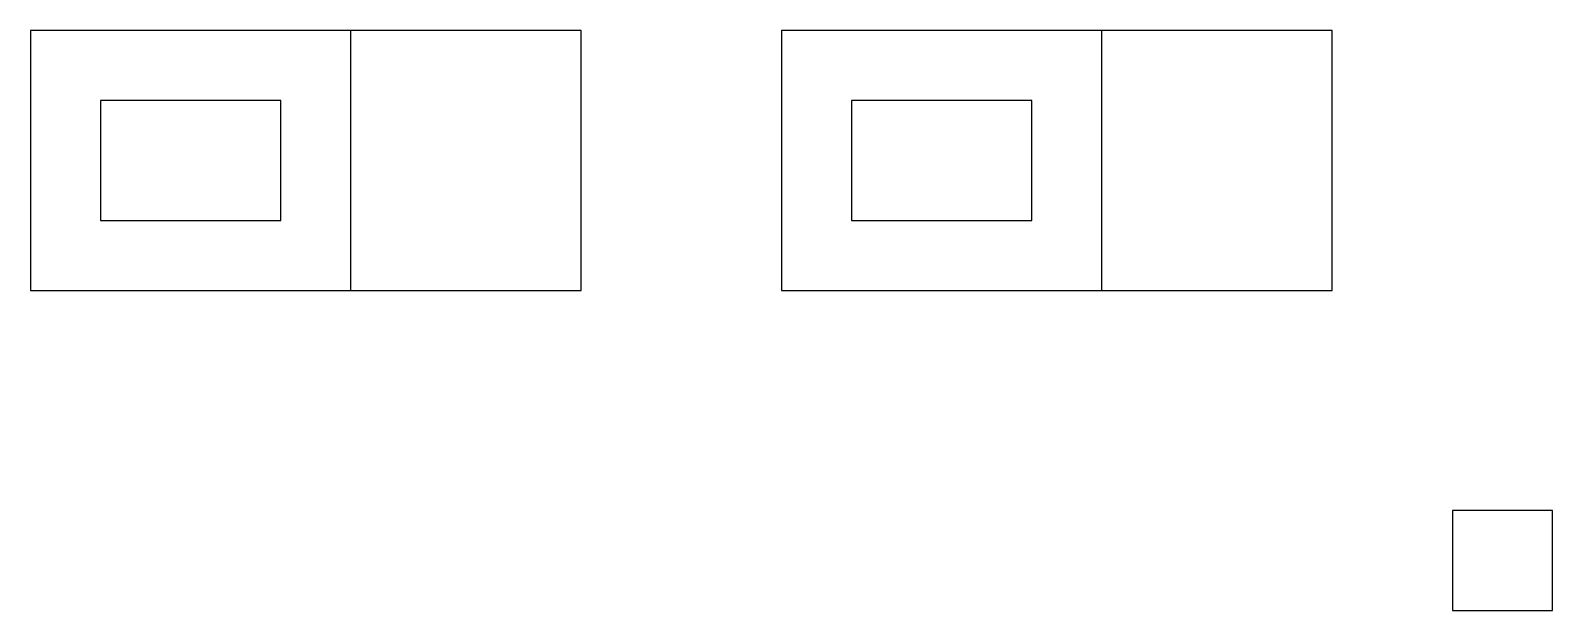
# Model space of a CAD drawing. Header units: millimetres. Extents: x 20 to 172, y 8 to 66.
import ezdxf

# ---------------------------------------------------------------- set-up
doc = ezdxf.new("R2010")
doc.units = ezdxf.units.MM
for name, color, linetype in [('CREASE', 5, 'Continuous'), ('CUT', 1, 'CONTINUOUS'), ('GLUE', 8, 'CONTINUOUS')]:
    doc.layers.add(name, color=color, linetype=linetype)

msp = doc.modelspace()

# ---------------------------------------------------------------- linework, layer by layer
at = {"layer": 'CREASE'}
for p, q in [((52, 40), (52, 66)), ((127, 40), (127, 66))]:
    msp.add_line(p, q, dxfattribs=at)
at = {"layer": 'CUT'}
for p, q in [((75, 66), (20, 66)), ((20, 66), (20, 40)), ((75, 40), (75, 66)), ((150, 66), (95, 66)), ((95, 66), (95, 40)), ((150, 40), (150, 66)), ((20, 40), (75, 40)), ((95, 40), (150, 40)), ((172, 18), (162, 18)), ((162, 18), (162, 8)), ((172, 8), (172, 18)), ((162, 8), (172, 8))]:
    msp.add_line(p, q, dxfattribs=at)
at = {"layer": 'GLUE'}
for p, q in [((45, 59), (27, 59)), ((27, 59), (27, 47)), ((45, 47), (45, 59)), ((120, 59), (102, 59)), ((102, 59), (102, 47)), ((120, 47), (120, 59)), ((27, 47), (45, 47)), ((102, 47), (120, 47))]:
    msp.add_line(p, q, dxfattribs=at)

doc.saveas('drawing.dxf')
